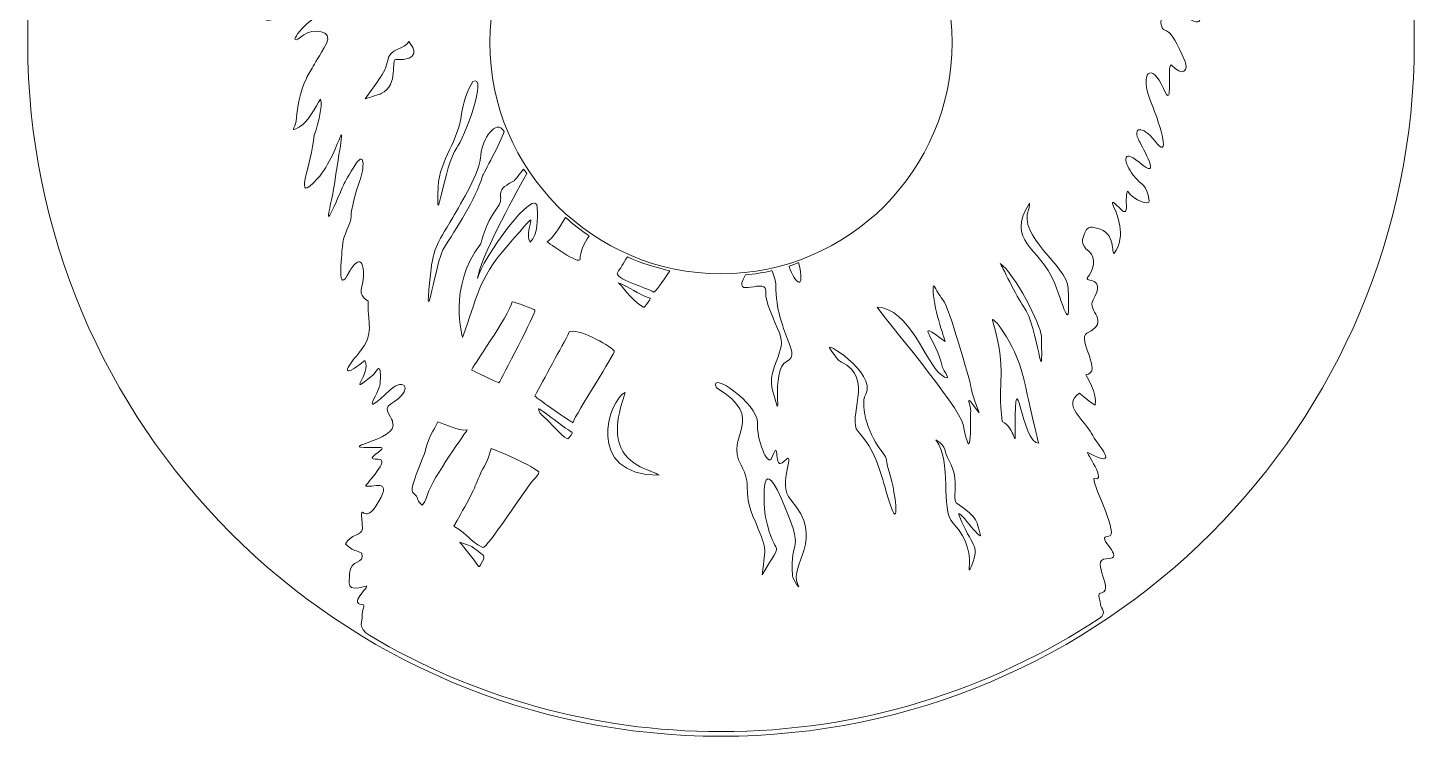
# Model space of a CAD drawing. Header units: inches. Extents: x 50 to 350, y -350 to -50.
# Drawn here: x 50 to 350, y -350 to -196.8 of the extents above; entities that cross this region are included whole.
import ezdxf

# ---------------------------------------------------------------- set-up
doc = ezdxf.new("R2010")
doc.units = ezdxf.units.IN
doc.header["$MEASUREMENT"] = 0
doc.layers.add('Layer 1', color=7, linetype='Continuous')

msp = doc.modelspace()

# ---------------------------------------------------------------- linework, layer by layer
at = {"layer": 'Layer 1', "lineweight": 0}
for points, knots in [([(350, -200), (350, -282.84), (282.84, -350), (200, -350), (117.16, -350), (50, -282.84), (50, -200), (50, -117.16), (117.16, -50), (200, -50), (282.84, -50), (350, -117.16), (350, -200)], [0, 0, 0, 0, 1, 1, 1, 2, 2, 2, 3, 3, 3, 4, 4, 4, 4]), ([(282.11, -321.54), (282.17, -322.35), (283.65, -323.34), (281.83, -324.53), (258.32, -340), (230.19, -349), (199.95, -349), (172.21, -349), (146.25, -341.43), (124.01, -328.24), (121.23, -326.6), (122.44, -324.89), (122.36, -324.12), (122.22, -322.7), (123.23, -321.58), (122.38, -321.52), (119.12, -321.3), (124.86, -317.01), (122.96, -317.59), (118.79, -318.84), (119.6, -316.87), (119.65, -314.81), (119.74, -311.58), (122.96, -312.95), (122.32, -310.42), (120.07, -309.41), (120.84, -310.15), (118.73, -308.45), (119.73, -306.37), (122.5, -306.46), (122.41, -305.12), (121.9, -297.79), (122.34, -304.83), (125.32, -300.23), (129.28, -294.13), (125.23, -296.19), (123.12, -295.92), (123.17, -295.37), (128.66, -290.03), (125.82, -290.12), (121.72, -290.25), (128.96, -287.5), (125.92, -287.57), (114.25, -287.86), (130.86, -286.09), (128.92, -282.12), (129.19, -281.55), (126.63, -279.22), (128.46, -278.17), (133.89, -275.02), (131.39, -272.34), (128.44, -275.09), (121.37, -281.69), (126.06, -276.03), (126.23, -273.72), (126.63, -268.17), (125.52, -271.26), (124.62, -271.98), (118.53, -276.84), (124.49, -271.63), (122.94, -268.75), (117.13, -273.33), (119.29, -269.92), (121.12, -267.8), (125.18, -263.11), (123.61, -261.9), (123.64, -255.91), (121.05, -254.34), (122.62, -252.72), (122.64, -250.54), (122.69, -244.9), (120.18, -248.42), (119.64, -249.49), (116.7, -255.28), (117.97, -246.04), (118.07, -244.21), (118.22, -241.45), (119.93, -239.38), (119.96, -237.54), (119.99, -236.17), (120.96, -232.21), (121.79, -230.03), (122.88, -227.19), (123.07, -222.74), (120.54, -226.95), (117.43, -232.15), (118.8, -230.03), (116.28, -235.46), (113.91, -240.58), (115.66, -235.07), (116.11, -232.16), (119.51, -210.01), (117.93, -223.7), (112.71, -229.43), (107, -235.71), (111.55, -226.3), (111.97, -220.06), (112.27, -219.71), (114.03, -213.33), (113.38, -212.22), (112.24, -213.8), (110.79, -217.15), (108.69, -218.3), (106.51, -219.5), (107.86, -218.57), (108.08, -216.98), (108.34, -215.15), (108.39, -212.15), (109.83, -208.81), (111.17, -205.71), (111.42, -205.99), (114.62, -200.2), (116.2, -197.36), (111.59, -196.92), (109.71, -198.37), (105.2, -201.85), (109.72, -195.54), (113.04, -194.14), (114.06, -193.72), (110.98, -188.36), (107.74, -192.07), (104.62, -195.64), (100.7, -195.36), (101.46, -194.86), (107.46, -190.89), (104.83, -189.85), (102.91, -190.42), (92.59, -193.48), (98.15, -191.6), (98.98, -188.7), (100, -185.1), (97.41, -185.05), (95.15, -186.07), (93.39, -186.86), (88.77, -189.34), (88.78, -189.28), (90.19, -182.66), (90.37, -183.93), (85.71, -187.32), (80.92, -190.79), (86.12, -184.84), (82.44, -186.63), (81.32, -187.17), (82.71, -185.89), (77.2, -187.43), (76.18, -187.71), (75.73, -187.71), (77.25, -186.51), (80.1, -184.26), (84.01, -181.88), (79.34, -181.88), (76.56, -181.88), (88.07, -177), (71.68, -182.55), (72.72, -178.5), (73.63, -177.4), (71.89, -178.77), (67.51, -182.22), (67.09, -179.31), (70.11, -176.5), (66.74, -176.96), (67.14, -176.03), (64.96, -175.82), (65.55, -174.97), (68.55, -174.84), (69.72, -174.05), (74.98, -170.5), (67.86, -172.62), (68.08, -172.16), (70.61, -166.72), (68.76, -172.78), (60.64, -169.25), (57.05, -167.69), (63.16, -169.53), (66.84, -167.6), (76.28, -162.63), (60.28, -164.71), (58.91, -164.75), (56.3, -164.84), (54.18, -165.54), (55.46, -164.53), (58.79, -161.9), (60.12, -162.7), (60.34, -162.53), (60.3, -162.07), (59.03, -161.68), (57.43, -161.38), (56.41, -161.18), (55.79, -161.29), (56.43, -159.02), (58.18, -152.87), (60.3, -146.89), (62.79, -141.09), (63.73, -140.17), (64.71, -138.66), (65.66, -138.41), (68.82, -137.59), (69.25, -136.77), (69.34, -133.78), (69.41, -133.32), (68.91, -133.19), (68.08, -133.05), (67.12, -132.89), (66.78, -132.55), (67.01, -132.09), (68.17, -129.81), (69.4, -127.57), (70.67, -125.36), (71.24, -124.38), (71.68, -124.06), (72.14, -124.08), (74.28, -124.19), (75.27, -124.19), (73.67, -122.81), (73.35, -122.53), (72.48, -122.29), (73.2, -121.13), (75.38, -117.63), (77.7, -114.23), (80.15, -110.94), (81.09, -109.67), (81.37, -109.99), (81.96, -110.2), (82.62, -110.43), (83.34, -110.55), (84.12, -110.55), (84.12, -110.06), (83.99, -109.13), (83.73, -108.11), (83.73, -108.11), (83.11, -107.08), (83.81, -106.21), (84.88, -104.89), (85.98, -103.58), (87.09, -102.28), (87.49, -101.83), (88.07, -101.65), (88.32, -102.36), (90.3, -108.03), (92.12, -105.09), (91.09, -102.55), (89.84, -99.46), (92.55, -103.16), (92.68, -101.34), (92.76, -100.33), (92.7, -99.47), (92.39, -98.81), (92.15, -98.32), (91.18, -97.74), (91.94, -96.94), (92.63, -96.22), (93.32, -95.51), (94.02, -94.8), (94.94, -93.87), (95.36, -95.07), (95.78, -95.54), (95.88, -95.65), (96, -95.75), (96.12, -95.87), (97.95, -97.63), (101.25, -94.1), (101.21, -94.05), (100.49, -93.29), (99.85, -92.66), (99.23, -92.19), (98.9, -91.95), (97.25, -91.63), (98.83, -90.17), (99.79, -89.27), (100.78, -88.39), (101.77, -87.52), (103.67, -85.86), (103.71, -87.19), (104.72, -87.43), (105.15, -87.54), (105.66, -87.43), (106.24, -87.28), (110.67, -86.19), (111.58, -83.99), (110.7, -82.08), (110.53, -81.71), (109.54, -81.16), (110.8, -80.22), (113, -78.58), (115.39, -76.92), (117.4, -75.57), (118.53, -74.81), (118.55, -74.92), (119.46, -74.93), (120.86, -74.96), (121.34, -74.56), (121.23, -73.95), (121.08, -73.13), (121.36, -73.01), (121.59, -72.87), (123.34, -71.81), (125, -70.81), (126.74, -69.84), (127.36, -69.49), (127.8, -69.45), (128.27, -70.2), (132.09, -76.24), (135.57, -72.51), (133.46, -69.49), (130.84, -65.73), (133.21, -66.38), (135.01, -68.84), (137.88, -72.77), (137.4, -69.47), (138.14, -70.6), (141.33, -75.43), (139.4, -64.41), (141.45, -68.83), (142.54, -71.17), (146.8, -68.08), (144.84, -66.01), (143.95, -65.07), (146.19, -63.94), (148.47, -64.8), (150.48, -65.55), (151.35, -66.63), (151.55, -67.55), (151.74, -68.4), (151.5, -69.73), (152.43, -68.41), (154.38, -65.63), (154.36, -71.14), (154.91, -70.63), (158.2, -67.49), (156.17, -71.9), (157.79, -72.75), (162.75, -75.33), (159.64, -69.54), (160.74, -70.63), (162.2, -72.09), (163.78, -73.03), (163.81, -73.07), (164.29, -69.59), (165.44, -72.53), (167.58, -67.66), (168.35, -65.9), (169.01, -67.82), (170.78, -63.98), (171.78, -61.8), (176.03, -63.81), (176.5, -59.45), (176.78, -56.84), (183.71, -56.39), (184.54, -55.46), (188.81, -50.69), (196.96, -49.85), (202.7, -52.44), (205.85, -53.86), (206.89, -51.31), (213.14, -53.87), (215.88, -54.99), (220.99, -54.81), (224.19, -59.62), (225.17, -61.09), (227.02, -68.55), (227.91, -69.19), (232.91, -72.8), (232.69, -65.67), (234.24, -70.17), (234.98, -72.33), (234.62, -76.33), (236.31, -72.32), (237.11, -70.43), (237.76, -74.68), (239.04, -76.59), (239.2, -76.83), (240.04, -77.57), (240.13, -77.61), (242.47, -77.86), (242.4, -83.38), (245.7, -80.09), (245.73, -80.06), (250.2, -81.32), (248.78, -74.63), (248.78, -74.63), (252.9, -74.56), (253.43, -81.67), (253.6, -83.92), (255.65, -85.08), (259.37, -82.82), (260.7, -82.01), (259.14, -77.77), (261.07, -81.2), (262.43, -83.61), (262.77, -79.91), (264.48, -81.97), (266.11, -83.93), (269.99, -77.03), (270, -81.41), (270, -84.55), (275.59, -87.66), (274.65, -85.57), (273.39, -82.75), (278.38, -86.09), (277.15, -84.74), (273.88, -81.15), (277.23, -81.33), (280.33, -84.3), (282.88, -86.75), (279.22, -81.27), (282.58, -84.18), (283.29, -84.8), (281.81, -81.54), (285.12, -85.3), (287.33, -87.81), (286.1, -83.15), (287.68, -82.62), (288.94, -82.2), (290.89, -84.64), (292.63, -86.44), (292.48, -85.65), (292.41, -85), (292.63, -84.54), (293.17, -83.36), (294.22, -84.22), (295.19, -85.03), (315.15, -101.61), (330.72, -123.29), (339.89, -148.08), (341.27, -151.81), (339.31, -150.59), (338.96, -150.48), (337.09, -149.86), (334.79, -149.62), (331.89, -150.11), (330.1, -150.41), (337.94, -151.87), (338.45, -153.81), (339.04, -156.04), (337.31, -155.27), (334.79, -154.08), (333.53, -153.49), (333.58, -152.21), (332.24, -153.23), (332.24, -157.1), (339.02, -157.75), (333.18, -157.71), (330.11, -157.69), (330.11, -157.58), (328.18, -156.89), (325.44, -156.83), (324.75, -160.18), (329.76, -160.45), (332.38, -160.59), (329.29, -162.39), (328.15, -162.1), (323.29, -160.87), (318.09, -158.14), (321.52, -161.67), (322.17, -162.34), (330.92, -163.39), (320.31, -163.74), (320.19, -163.74), (322.19, -164.08), (324.35, -166.17), (325.46, -167.25), (324.21, -169.66), (321, -166.97), (317.54, -164.08), (315.25, -166.71), (316.63, -168.39), (317.39, -169.32), (322.01, -169.84), (322.02, -169.85), (320.03, -171.76), (318.84, -172.16), (316.36, -171.36), (316.4, -172.9), (317.46, -173.83), (318.48, -174.4), (320.21, -175.36), (319.18, -175.11), (318.41, -175.42), (315.48, -176.57), (312.13, -171.51), (312.78, -173.81), (313.63, -176.8), (315.45, -178.11), (318.24, -177.97), (318.7, -179.73), (319.68, -182.37), (314.77, -180.15), (315.23, -183.34), (319.38, -183.08), (316.19, -183.44), (313.68, -183.72), (312.59, -180.88), (310.22, -181.2), (307.74, -181.54), (309.72, -180.9), (310.87, -183.58), (311.91, -185.98), (310.31, -184.98), (309.5, -184.56), (308.77, -184.17), (307.37, -184.29), (303.18, -185.18), (298.92, -186.09), (309.29, -193.64), (302.41, -189.38), (297.48, -186.32), (301.8, -189.89), (303.11, -192.87), (305.02, -197.2), (301.73, -195.3), (299.41, -193.71), (298.05, -192.78), (293.94, -193.9), (295.47, -196.8), (296.26, -198.31), (296.7, -195.43), (300.37, -203.96), (301.24, -205.99), (299.92, -207.59), (297.43, -204.83), (296.33, -204.95), (298.06, -215.2), (295.73, -209.92), (293.18, -204.12), (290.31, -206.26), (293.09, -213.05), (295.26, -218.33), (297.38, -225.78), (293.84, -221.26), (291.09, -217.75), (288.91, -218.32), (290.49, -221.31), (291.22, -222.71), (295.65, -230.3), (290.46, -225.9), (286.44, -222.49), (287.32, -226.31), (289.14, -228.61), (291.26, -231.28), (292.08, -230.48), (292.64, -234.24), (292.8, -235.33), (289.33, -234.25), (288.04, -232.21), (287.8, -231.83), (287.61, -233.62), (287.71, -235.18), (287.82, -236.85), (287.3, -236.75), (286.68, -236.2), (285.21, -234.89), (283.83, -233.17), (285.37, -236.42), (285.34, -236.49), (287.96, -241.87), (285.05, -245.6), (284.3, -245.23), (285.68, -240.55), (280.33, -239.95), (279.82, -239.89), (279.26, -239.85), (278.66, -241.28), (278.18, -242.39), (277.64, -243.66), (279.56, -245.13), (281.47, -246.59), (280.43, -249.48), (279.33, -250.79), (278.4, -251.91), (283.56, -250.43), (280.5, -255.65), (279.02, -258.17), (284.51, -260.16), (279.18, -262.84), (276.82, -264.03), (282.88, -271.42), (278.92, -271.84), (278.89, -271.84), (281.59, -276.02), (280.98, -278.38), (280.59, -278.42), (277.57, -275.86), (277.56, -275.85), (273.63, -278.29), (278.8, -281.85), (280.17, -284.57), (281.23, -286.68), (286.93, -292.62), (279.39, -288.68), (278.64, -288.29), (283.83, -295.24), (280.66, -294.27), (280.66, -296.35), (286.25, -306.74), (283.89, -306.74), (280.5, -306.74), (288.14, -311.65), (283.36, -311.65), (279.49, -311.65), (285.85, -319.1), (281.79, -319.1), (281.67, -319.99), (282.05, -320.74), (282.11, -321.54), (282.11, -321.54), (282.11, -321.54), (282.11, -321.54)], [0, 0, 0, 0, 1, 1, 1, 2, 2, 2, 3, 3, 3, 4, 4, 4, 5, 5, 5, 6, 6, 6, 7, 7, 7, 8, 8, 8, 9, 9, 9, 10, 10, 10, 11, 11, 11, 12, 12, 12, 13, 13, 13, 14, 14, 14, 15, 15, 15, 16, 16, 16, 17, 17, 17, 18, 18, 18, 19, 19, 19, 20, 20, 20, 21, 21, 21, 22, 22, 22, 23, 23, 23, 24, 24, 24, 25, 25, 25, 26, 26, 26, 27, 27, 27, 28, 28, 28, 29, 29, 29, 30, 30, 30, 31, 31, 31, 32, 32, 32, 33, 33, 33, 34, 34, 34, 35, 35, 35, 36, 36, 36, 37, 37, 37, 38, 38, 38, 39, 39, 39, 40, 40, 40, 41, 41, 41, 42, 42, 42, 43, 43, 43, 44, 44, 44, 45, 45, 45, 46, 46, 46, 47, 47, 47, 48, 48, 48, 49, 49, 49, 50, 50, 50, 51, 51, 51, 52, 52, 52, 53, 53, 53, 54, 54, 54, 55, 55, 55, 56, 56, 56, 57, 57, 57, 58, 58, 58, 59, 59, 59, 60, 60, 60, 61, 61, 61, 62, 62, 62, 63, 63, 63, 64, 64, 64, 65, 65, 65, 66, 66, 66, 67, 67, 67, 68, 68, 68, 69, 69, 69, 70, 70, 70, 71, 71, 71, 72, 72, 72, 73, 73, 73, 74, 74, 74, 75, 75, 75, 76, 76, 76, 77, 77, 77, 78, 78, 78, 79, 79, 79, 80, 80, 80, 81, 81, 81, 82, 82, 82, 83, 83, 83, 84, 84, 84, 85, 85, 85, 86, 86, 86, 87, 87, 87, 88, 88, 88, 89, 89, 89, 90, 90, 90, 91, 91, 91, 92, 92, 92, 93, 93, 93, 94, 94, 94, 95, 95, 95, 96, 96, 96, 97, 97, 97, 98, 98, 98, 99, 99, 99, 100, 100, 100, 101, 101, 101, 102, 102, 102, 103, 103, 103, 104, 104, 104, 105, 105, 105, 106, 106, 106, 107, 107, 107, 108, 108, 108, 109, 109, 109, 110, 110, 110, 111, 111, 111, 112, 112, 112, 113, 113, 113, 114, 114, 114, 115, 115, 115, 116, 116, 116, 117, 117, 117, 118, 118, 118, 119, 119, 119, 120, 120, 120, 121, 121, 121, 122, 122, 122, 123, 123, 123, 124, 124, 124, 125, 125, 125, 126, 126, 126, 127, 127, 127, 128, 128, 128, 129, 129, 129, 130, 130, 130, 131, 131, 131, 132, 132, 132, 133, 133, 133, 134, 134, 134, 135, 135, 135, 136, 136, 136, 137, 137, 137, 138, 138, 138, 139, 139, 139, 140, 140, 140, 141, 141, 141, 142, 142, 142, 143, 143, 143, 144, 144, 144, 145, 145, 145, 146, 146, 146, 147, 147, 147, 148, 148, 148, 149, 149, 149, 150, 150, 150, 151, 151, 151, 152, 152, 152, 153, 153, 153, 154, 154, 154, 155, 155, 155, 156, 156, 156, 157, 157, 157, 158, 158, 158, 159, 159, 159, 160, 160, 160, 161, 161, 161, 162, 162, 162, 163, 163, 163, 164, 164, 164, 165, 165, 165, 166, 166, 166, 167, 167, 167, 168, 168, 168, 169, 169, 169, 170, 170, 170, 171, 171, 171, 172, 172, 172, 173, 173, 173, 174, 174, 174, 175, 175, 175, 176, 176, 176, 177, 177, 177, 178, 178, 178, 179, 179, 179, 180, 180, 180, 181, 181, 181, 182, 182, 182, 183, 183, 183, 184, 184, 184, 185, 185, 185, 186, 186, 186, 187, 187, 187, 188, 188, 188, 189, 189, 189, 190, 190, 190, 191, 191, 191, 192, 192, 192, 193, 193, 193, 194, 194, 194, 195, 195, 195, 196, 196, 196, 197, 197, 197, 198, 198, 198, 199, 199, 199, 200, 200, 200, 201, 201, 201, 202, 202, 202, 202]), ([(250, -200), (250, -227.61), (227.61, -250), (200, -250), (172.39, -250), (150, -227.61), (150, -200), (150, -172.39), (172.39, -150), (200, -150), (227.61, -150), (250, -172.39), (250, -200)], [0, 0, 0, 0, 1, 1, 1, 2, 2, 2, 3, 3, 3, 4, 4, 4, 4]), ([(132.46, -199.81), (131.6, -201.48), (128.2, -201.36), (127.89, -203.79), (127.54, -206.52), (124.82, -209.55), (123.01, -212.16), (124.07, -211.83), (126.02, -211.27), (126.48, -211.04), (130.37, -209.08), (128.51, -203.62), (129.62, -203.67), (135.01, -203.92), (133.69, -201.31), (132.46, -199.81), (132.46, -199.81), (132.46, -199.81), (132.46, -199.81)], [0, 0, 0, 0, 1, 1, 1, 2, 2, 2, 3, 3, 3, 4, 4, 4, 5, 5, 5, 6, 6, 6, 6]), ([(146.27, -208.44), (145.19, -210.29), (144.1, -213.34), (143.88, -215.45), (143.28, -221.17), (139.12, -225.25), (138.81, -231.17), (138.21, -242.67), (140.2, -226.09), (142.82, -222.8), (144.36, -220.87), (149.76, -206.57), (146.27, -208.44), (146.27, -208.44), (146.27, -208.44), (146.27, -208.44)], [0, 0, 0, 0, 1, 1, 1, 2, 2, 2, 3, 3, 3, 4, 4, 4, 5, 5, 5, 5]), ([(153.08, -219.25), (151.38, -216.24), (148.25, -221.05), (148.07, -224.28), (147.86, -228.07), (143.79, -234.67), (141.97, -237.8), (138.28, -244.16), (137.7, -244.26), (136.99, -251.41), (135.73, -264.07), (138.54, -246.91), (139.82, -244.84), (142.86, -239.93), (146.82, -234.17), (148.41, -228.83), (148.47, -228.63), (152.57, -221.08), (153.08, -219.25), (153.08, -219.25), (153.08, -219.25), (153.08, -219.25)], [0, 0, 0, 0, 1, 1, 1, 2, 2, 2, 3, 3, 3, 4, 4, 4, 5, 5, 5, 6, 6, 6, 7, 7, 7, 7]), ([(157.98, -228.31), (154.74, -234.15), (147.91, -246.67), (147.35, -251.02), (147.95, -247.21), (160.33, -230.18), (160.26, -235.83), (160.24, -238.12), (160.51, -241.36), (158.68, -243.19), (156.99, -239.95), (162.53, -233.91), (153.79, -243.96), (147.16, -251.59), (147.31, -255.18), (144.09, -263.77), (144.06, -263.85), (140.84, -252.77), (147.94, -243.61), (148.38, -243.04), (148.58, -239.73), (151.72, -235.54), (153.44, -233.25), (150.49, -232.23), (154.99, -230.04), (155.54, -229.78), (156.51, -228.24), (157.24, -227.37), (157.4, -227.61), (157.82, -228.07), (157.98, -228.31), (157.98, -228.31), (157.98, -228.31), (157.98, -228.31)], [0, 0, 0, 0, 1, 1, 1, 2, 2, 2, 3, 3, 3, 4, 4, 4, 5, 5, 5, 6, 6, 6, 7, 7, 7, 8, 8, 8, 9, 9, 9, 10, 10, 10, 11, 11, 11, 11]), ([(266.75, -234.7), (261.48, -243.27), (268.91, -243.86), (272.2, -252.08), (274.36, -257.48), (275.61, -263.67), (275.12, -253.18), (274.89, -248.19), (264.03, -241.92), (266.61, -235.97), (266.77, -235.6), (266.81, -234.6), (266.75, -234.7), (266.75, -234.7), (266.75, -234.7), (266.75, -234.7)], [0, 0, 0, 0, 1, 1, 1, 2, 2, 2, 3, 3, 3, 4, 4, 4, 5, 5, 5, 5]), ([(171.46, -241.8), (169.68, -240.59), (167.98, -239.26), (166.37, -237.84), (165.06, -240.01), (163.54, -242.37), (162.41, -243.09), (162.36, -243.12), (169.63, -248.39), (169.53, -246.79), (169.44, -245.37), (170.39, -243.56), (171.46, -241.8), (171.46, -241.8), (171.46, -241.8), (171.46, -241.8)], [0, 0, 0, 0, 1, 1, 1, 2, 2, 2, 3, 3, 3, 4, 4, 4, 5, 5, 5, 5]), ([(188.92, -249.34), (185.74, -248.63), (182.67, -247.63), (179.74, -246.36), (178.91, -247.76), (178.13, -249.03), (177.67, -249.64), (176.62, -251.06), (183.92, -253.03), (185.49, -253.98), (185.6, -254.04), (187.45, -251.74), (188.92, -249.34), (188.92, -249.34), (188.92, -249.34), (188.92, -249.34)], [0, 0, 0, 0, 1, 1, 1, 2, 2, 2, 3, 3, 3, 4, 4, 4, 5, 5, 5, 5]), ([(216.79, -247.59), (216.37, -247.73), (215.16, -248.22), (214.74, -248.35), (216.08, -252.44), (218.3, -253.84), (216.79, -247.59), (216.79, -247.59), (216.79, -247.59), (216.79, -247.59)], [0, 0, 0, 0, 1, 1, 1, 2, 2, 2, 3, 3, 3, 3]), ([(260.39, -247.78), (260.6, -247.92), (264.06, -255.18), (265.48, -257.09), (268.66, -261.41), (269.71, -277.39), (269.31, -263.42), (269.24, -261.19), (263.52, -249.83), (260.39, -247.78), (260.39, -247.78), (260.39, -247.78), (260.39, -247.78)], [0, 0, 0, 0, 1, 1, 1, 2, 2, 2, 3, 3, 3, 4, 4, 4, 4]), ([(177.8, -251.95), (180.4, -252.87), (181.74, -254.33), (184.65, -255.27), (184.93, -255.36), (183.42, -257.34), (183.25, -257.25), (180.38, -255.61), (178.35, -252.15), (177.8, -251.95), (177.8, -251.95), (177.8, -251.95), (177.8, -251.95)], [0, 0, 0, 0, 1, 1, 1, 2, 2, 2, 3, 3, 3, 4, 4, 4, 4]), ([(211.03, -249.33), (211.53, -250.53), (211.87, -251.69), (211.87, -252.5), (211.87, -257.96), (213.36, -261.2), (214.38, -264.11), (215.12, -266.23), (216.14, -267.99), (214.29, -268.91), (210.32, -270.88), (213.78, -284.67), (211.22, -275.46), (209.74, -270.13), (214.51, -266.91), (212.63, -262.77), (211.61, -260.51), (209.44, -255.54), (209.69, -254.14), (210.4, -250.21), (201.82, -256.07), (205.31, -250.26), (207.25, -250.06), (209.16, -249.75), (211.03, -249.33), (211.03, -249.33), (211.03, -249.33), (211.03, -249.33)], [0, 0, 0, 0, 1, 1, 1, 2, 2, 2, 3, 3, 3, 4, 4, 4, 5, 5, 5, 6, 6, 6, 7, 7, 7, 8, 8, 8, 9, 9, 9, 9]), ([(245.94, -253.98), (246.07, -258.12), (248.73, -264.88), (248.47, -264.68), (241.21, -259.17), (246.69, -264.19), (247.91, -270.27), (248, -270.72), (250.6, -273.99), (247.47, -271.72), (244.69, -269.7), (240.55, -257.23), (233.79, -257.23), (234.85, -258.96), (251.65, -278.82), (252.39, -282.56), (254.28, -292.09), (253.9, -282.97), (254.03, -279.59), (254.07, -278.33), (252.37, -275.15), (255.68, -279.93), (256.36, -280.91), (254.41, -276.7), (254.18, -274.99), (253.9, -272.94), (249.13, -256.7), (248.1, -255.79), (248.04, -255.73), (247.29, -254.61), (246.71, -253.69), (245.92, -252.43), (245.88, -251.93), (245.94, -253.98), (245.94, -253.98), (245.94, -253.98), (245.94, -253.98)], [0, 0, 0, 0, 1, 1, 1, 2, 2, 2, 3, 3, 3, 4, 4, 4, 5, 5, 5, 6, 6, 6, 7, 7, 7, 8, 8, 8, 9, 9, 9, 10, 10, 10, 11, 11, 11, 12, 12, 12, 12]), ([(154.81, -256.05), (154.18, -258.99), (145.75, -270.77), (146.06, -270.81), (146.14, -270.82), (151.7, -273.57), (151.96, -273.57), (152.4, -272.9), (160.05, -258.31), (159.72, -257.87), (159.53, -257.61), (155.51, -256.16), (154.81, -256.05), (154.81, -256.05), (154.81, -256.05), (154.81, -256.05)], [0, 0, 0, 0, 1, 1, 1, 2, 2, 2, 3, 3, 3, 4, 4, 4, 5, 5, 5, 5]), ([(260.84, -281.94), (263.76, -283.22), (263.66, -288.74), (263.66, -283.24), (263.66, -267.3), (265.1, -286.91), (268.75, -286.66), (268.54, -286.44), (265.73, -273.6), (265.34, -272.02), (263.53, -264.78), (258.33, -258.55), (258.77, -260.09), (262.06, -271.63), (259.65, -273.03), (260.84, -281.94), (260.84, -281.94), (260.84, -281.94), (260.84, -281.94)], [0, 0, 0, 0, 1, 1, 1, 2, 2, 2, 3, 3, 3, 4, 4, 4, 5, 5, 5, 6, 6, 6, 6]), ([(167.17, -262.59), (165.57, -265.84), (161.51, -272.89), (159.75, -276.48), (160.3, -277.01), (167.6, -282.08), (167.91, -282.2), (168.73, -280.18), (177.21, -267.04), (176.9, -266.68), (175.77, -265.32), (168.62, -261.54), (167.17, -262.59), (167.17, -262.59), (167.17, -262.59), (167.17, -262.59)], [0, 0, 0, 0, 1, 1, 1, 2, 2, 2, 3, 3, 3, 4, 4, 4, 5, 5, 5, 5]), ([(223.68, -266.4), (225.12, -268.14), (225.09, -268.67), (226.04, -269.1), (233.38, -272.4), (227.1, -281.28), (229.66, -284.12), (233.3, -288.16), (234.37, -292.16), (235.77, -297.18), (238.75, -307.86), (238.08, -298.02), (236.39, -292.84), (235.43, -289.92), (236.41, -290.46), (234.84, -288.53), (232.19, -285.24), (229.86, -278.89), (231.31, -276.05), (233.73, -271.33), (221.6, -263.88), (223.68, -266.4), (223.68, -266.4), (223.68, -266.4), (223.68, -266.4)], [0, 0, 0, 0, 1, 1, 1, 2, 2, 2, 3, 3, 3, 4, 4, 4, 5, 5, 5, 6, 6, 6, 7, 7, 7, 8, 8, 8, 8]), ([(199.06, -274.67), (210.23, -281.47), (200.66, -284.85), (204.33, -291.39), (206.84, -295.88), (204.58, -296.74), (206.92, -302.4), (210.31, -310.58), (209.56, -308.27), (208.93, -315.12), (214.05, -306.3), (211.71, -312.63), (209.64, -302.66), (209.28, -300.92), (208.31, -287.77), (213.02, -298.52), (218.65, -311.36), (214.69, -306.49), (215.47, -315.33), (215.52, -315.87), (217.42, -318.87), (216.63, -317.18), (214.56, -312.76), (222.82, -307.47), (215.08, -298.87), (212, -295.45), (216.57, -287.63), (213.7, -290.5), (211.05, -293.15), (212.94, -284.84), (211.02, -289.74), (210.08, -292.14), (207.68, -285.58), (207.87, -282.26), (208.12, -278), (197.04, -270.66), (199.06, -274.67), (199.06, -274.67), (199.06, -274.67), (199.06, -274.67)], [0, 0, 0, 0, 1, 1, 1, 2, 2, 2, 3, 3, 3, 4, 4, 4, 5, 5, 5, 6, 6, 6, 7, 7, 7, 8, 8, 8, 9, 9, 9, 10, 10, 10, 11, 11, 11, 12, 12, 12, 13, 13, 13, 13]), ([(186.61, -293.57), (185.52, -292.5), (179.56, -292.04), (177.97, -286.58), (176.57, -281.77), (179.58, -275.49), (179.23, -275.65), (175.74, -277.28), (170.35, -293.57), (186.61, -293.57), (186.61, -293.57), (186.61, -293.57), (186.61, -293.57)], [0, 0, 0, 0, 1, 1, 1, 2, 2, 2, 3, 3, 3, 4, 4, 4, 4]), ([(160.54, -279.18), (160.94, -280.77), (161.13, -280.27), (162.66, -281.88), (163.09, -282.34), (166.55, -286.04), (166.86, -285.69), (166.92, -285.62), (168.15, -284.29), (167.81, -284.24), (167.12, -284.14), (160.44, -278.81), (160.54, -279.18), (160.54, -279.18), (160.54, -279.18), (160.54, -279.18)], [0, 0, 0, 0, 1, 1, 1, 2, 2, 2, 3, 3, 3, 4, 4, 4, 5, 5, 5, 5]), ([(138.73, -282.03), (137.67, -284.12), (136.88, -285.06), (136.14, -287.79), (135.3, -290.89), (132.41, -296.54), (133.36, -297.35), (134.94, -298.7), (133.72, -298.49), (135.33, -300), (135.71, -299.71), (136.08, -299.02), (136.49, -297.7), (137.64, -294.03), (145.07, -283.89), (145.09, -283.78), (142.9, -284.03), (140.74, -282.57), (138.73, -282.03)], [0, 0, 0, 0, 1, 1, 1, 2, 2, 2, 3, 3, 3, 4, 4, 4, 5, 5, 5, 6, 6, 6, 6]), ([(159.39, -294.61), (157.87, -296.2), (149.33, -309.62), (148.44, -309.17), (145.18, -307.51), (145.73, -306.72), (142.2, -304.57), (146.21, -297.46), (146.33, -297.16), (147.73, -293.76), (148.9, -290.9), (149.31, -291.52), (150.29, -287.79), (150.3, -287.78), (158.42, -290.99), (160.59, -292.85), (160.71, -293.17), (159.63, -294.36), (159.39, -294.61), (159.39, -294.61), (159.39, -294.61), (159.39, -294.61)], [0, 0, 0, 0, 1, 1, 1, 2, 2, 2, 3, 3, 3, 4, 4, 4, 5, 5, 5, 6, 6, 6, 7, 7, 7, 7]), ([(246.49, -285.94), (250.14, -290.64), (247.28, -300.78), (250.24, -303.96), (253.56, -307.53), (254.02, -311.3), (253.71, -313.38), (253.61, -314.02), (253.62, -314.6), (254.25, -312.99), (256.05, -308.39), (254.24, -308.98), (251.57, -302.44), (250.37, -299.47), (256.78, -308.55), (256.09, -306.32), (255.33, -303.89), (255.81, -302.71), (251.1, -299.7), (249.75, -298.84), (251.9, -294.83), (249.36, -290.48), (248.08, -288.29), (249.16, -287.5), (246.49, -285.94), (246.49, -285.94), (246.49, -285.94), (246.49, -285.94)], [0, 0, 0, 0, 1, 1, 1, 2, 2, 2, 3, 3, 3, 4, 4, 4, 5, 5, 5, 6, 6, 6, 7, 7, 7, 8, 8, 8, 9, 9, 9, 9]), ([(143.46, -308.02), (143.56, -308.13), (145.89, -311.08), (147.05, -312.56), (147.7, -313.38), (147.57, -313.62), (148, -312.92), (149.16, -311.04), (148.68, -310.96), (148.05, -310.47), (145.26, -308.3), (146.11, -309.03), (143.46, -308.02), (143.46, -308.02), (143.46, -308.02), (143.46, -308.02)], [0, 0, 0, 0, 1, 1, 1, 2, 2, 2, 3, 3, 3, 4, 4, 4, 5, 5, 5, 5])]:
    msp.add_open_spline(points, degree=3, knots=knots, dxfattribs=at)

doc.saveas('drawing.dxf')
